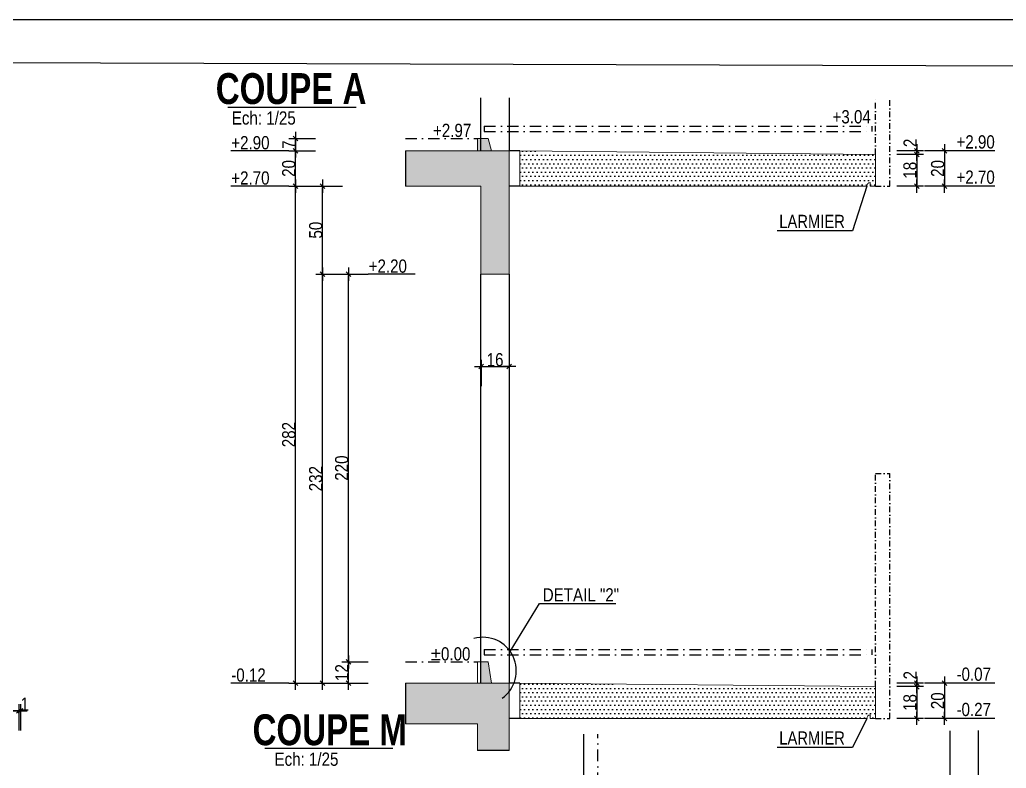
# Model space of a CAD drawing. Header units: centimetres. Extents: x -1744 to 32711, y -16767 to -12567.
# Drawn here: x 25555 to 26675, y -13416 to -12567 of the extents above; entities that cross this region are included whole.
import ezdxf
from ezdxf.enums import TextEntityAlignment as Align

# ---------------------------------------------------------------- set-up
doc = ezdxf.new("R2010")
doc.units = ezdxf.units.CM
doc.header["$LTSCALE"] = 25.4
doc.header["$PDMODE"] = 1
doc.header["$PDSIZE"] = -2
doc.linetypes.add('TIRETPTX2', pattern=[50.8, 25.4, -12.7, 0, -12.7])
for name, color, linetype in [('01_cote_gen', 4, 'Continuous'), ('01_linteaux', 2, 'Continuous'), ('01_poch_BN', 9, 'Continuous'), ('01_texte', 230, 'Continuous'), ('AA_COTES', 2, 'Continuous')]:
    doc.layers.add(name, color=color, linetype=linetype)
doc.layers.add('01_murs_coup', color=5, linetype='Continuous', lineweight=60)
doc.styles.add('ARIAL NA', font='ARIALN.TTF')
doc.styles.add('impact', font='impact.ttf')
doc.styles.add('MATTE_TXT', font='arial.ttf')
doc.styles.add('STYLE2', font='ARIALN.TTF')
doc.dimstyles.new('JB25', dxfattribs={"dimscale": 0.1, "dimtxt": 150, "dimasz": 15, "dimexe": 0.1, "dimexo": 0.1, "dimgap": 0.09, "dimtad": 1, "dimdec": 1, "dimlfac": 0.5, "dimdsep": 46, "dimtxsty": 'STYLE2', "dimblk1": 'BOND_G', "dimblk2": 'BOND_D', "dimsah": 1, "dimcen": 1.5, "dimdle": 0.01, "dimse1": 1, "dimse2": 1, "dimclrd": 4, "dimclre": 2, "dimclrt": 6, "dimazin": 2, "dimtfac": 2.333333, "dimtdec": 1, "dimtix": 1, "dimtmove": 2, "dimatfit": 3, "dimldrblk": 'BOND_G', "dimfxl": 1, "dimtolj": 1, "dimtzin": 0, "dimarcsym": 0})
pattern_1 = [(0, (-8578.1675, 333.1335), (2.38125, 4.7625), [0, -4.7625])]

# ---------------------------------------------------------------- blocks, each defined once
blk = doc.blocks.new('BOND_G')
at = {"layer": 'AA_COTES', "color": 0}
for p, q in [((0, -5), (0, 15)), ((5, 0), (-5, 0)), ((1.77, 1.77), (-1.77, -1.77))]:
    blk.add_line(p, q, dxfattribs=at)
blk = doc.blocks.new('BOND_D')
at = {"layer": 'AA_COTES', "color": 0}
for p, q in [((5, 0), (-5, 0)), ((-1.77, -1.77), (1.77, 1.77)), ((0, 5), (0, -15))]:
    blk.add_line(p, q, dxfattribs=at)
blk = doc.blocks.new('*D665')
at = {"layer": '01_cote_gen', "color": 4, "lineweight": -2, "transparency": 16777216}
blk.add_line((25928.6, -13318.3), (25928.6, -13297.3), dxfattribs=at)
at = {"layer": 'Defpoints', "color": 0, "transparency": 16777216}
for p in [(25928.6, -13295.8), (26022.2, -13295.8), (26034.8, -13319.8)]:
    blk.add_point(p, dxfattribs=at)
at = {"layer": '01_cote_gen', "color": 4, "lineweight": -2, "transparency": 16777216, "xscale": 1.5, "yscale": 1.5, "zscale": 1.5}
for name, p, rotation in [('BOND_D', (25928.6, -13295.8), 90), ('BOND_G', (25928.6, -13319.8), 270)]:
    blk.add_blockref(name, p, dxfattribs=dict(at, rotation=rotation))
at = {"layer": '01_cote_gen', "color": 6, "transparency": 16777216, "insert": (25921.1, -13307.8), "char_height": 15, "attachment_point": 5, "rotation": 90, "style": 'STYLE2'}
blk.add_mtext('\\A1;12', dxfattribs=at)
blk = doc.blocks.new('*D666')
at = {"layer": '01_cote_gen', "color": 4, "lineweight": -2, "transparency": 16777216}
blk.add_line((25928.6, -13294.3), (25928.6, -12857.3), dxfattribs=at)
at = {"layer": 'Defpoints', "color": 0, "transparency": 16777216}
for p in [(25928.6, -12855.8), (26095.1, -12855.8), (26034.2, -13295.8)]:
    blk.add_point(p, dxfattribs=at)
at = {"layer": '01_cote_gen', "color": 4, "lineweight": -2, "transparency": 16777216, "xscale": 1.5, "yscale": 1.5, "zscale": 1.5}
for name, p, rotation in [('BOND_D', (25928.6, -12855.8), 90), ('BOND_G', (25928.6, -13295.8), 270)]:
    blk.add_blockref(name, p, dxfattribs=dict(at, rotation=rotation))
at = {"layer": '01_cote_gen', "color": 6, "transparency": 16777216, "insert": (25921, -13075.8), "char_height": 15, "attachment_point": 5, "rotation": 90, "style": 'STYLE2'}
blk.add_mtext('\\A1;220', dxfattribs=at)
blk = doc.blocks.new('*D656')
at = {"layer": '01_cote_gen', "color": 4, "lineweight": -2, "transparency": 16777216}
blk.add_line((25899.2, -13318.3), (25899.2, -12857.3), dxfattribs=at)
at = {"layer": 'Defpoints', "color": 0, "transparency": 16777216}
for p in [(25899.2, -12855.8), (25951.1, -12855.8), (25951.1, -13319.8)]:
    blk.add_point(p, dxfattribs=at)
at = {"layer": '01_cote_gen', "color": 4, "lineweight": -2, "transparency": 16777216, "xscale": 1.5, "yscale": 1.5, "zscale": 1.5}
for name, p, rotation in [('BOND_D', (25899.2, -12855.8), 90), ('BOND_G', (25899.2, -13319.8), 270)]:
    blk.add_blockref(name, p, dxfattribs=dict(at, rotation=rotation))
at = {"layer": '01_cote_gen', "color": 6, "transparency": 16777216, "insert": (25891.5, -13087.8), "char_height": 15, "attachment_point": 5, "rotation": 90, "style": 'STYLE2'}
blk.add_mtext('\\A1;232', dxfattribs=at)
blk = doc.blocks.new('*D667')
at = {"layer": '01_cote_gen', "color": 4, "lineweight": -2, "transparency": 16777216}
blk.add_line((25899.2, -12854.3), (25899.2, -12757.3), dxfattribs=at)
at = {"layer": 'Defpoints', "color": 0, "transparency": 16777216}
for p in [(25899.2, -12755.8), (26036.2, -12755.8), (25951.1, -12855.8)]:
    blk.add_point(p, dxfattribs=at)
at = {"layer": '01_cote_gen', "color": 4, "lineweight": -2, "transparency": 16777216, "xscale": 1.5, "yscale": 1.5, "zscale": 1.5}
for name, p, rotation in [('BOND_D', (25899.2, -12755.8), 90), ('BOND_G', (25899.2, -12855.8), 270)]:
    blk.add_blockref(name, p, dxfattribs=dict(at, rotation=rotation))
at = {"layer": '01_cote_gen', "color": 6, "transparency": 16777216, "insert": (25891.5, -12805.8), "char_height": 15, "attachment_point": 5, "rotation": 90, "style": 'STYLE2'}
blk.add_mtext('\\A1;50', dxfattribs=at)
blk = doc.blocks.new('*D657')
at = {"layer": '01_cote_gen', "color": 4, "lineweight": -2, "transparency": 16777216}
blk.add_line((25868.6, -12754.3), (25868.6, -12717.3), dxfattribs=at)
at = {"layer": 'Defpoints', "color": 0, "transparency": 16777216}
for p in [(25868.6, -12715.8), (25990, -12715.8), (25990, -12755.8)]:
    blk.add_point(p, dxfattribs=at)
at = {"layer": '01_cote_gen', "color": 4, "lineweight": -2, "transparency": 16777216, "xscale": 1.5, "yscale": 1.5, "zscale": 1.5}
for name, p, rotation in [('BOND_D', (25868.6, -12715.8), 90), ('BOND_G', (25868.6, -12755.8), 270)]:
    blk.add_blockref(name, p, dxfattribs=dict(at, rotation=rotation))
at = {"layer": '01_cote_gen', "color": 6, "transparency": 16777216, "insert": (25860.9, -12735.8), "char_height": 15, "attachment_point": 5, "rotation": 90, "style": 'STYLE2'}
blk.add_mtext('\\A1;20', dxfattribs=at)
blk = doc.blocks.new('*D658')
at = {"layer": '01_cote_gen', "color": 4, "lineweight": -2, "transparency": 16777216}
blk.add_line((25868.6, -13318.3), (25868.6, -12757.3), dxfattribs=at)
at = {"layer": 'Defpoints', "color": 0, "transparency": 16777216}
for p in [(25868.6, -12755.8), (25921.7, -12755.8), (25951.1, -13319.8)]:
    blk.add_point(p, dxfattribs=at)
at = {"layer": '01_cote_gen', "color": 4, "lineweight": -2, "transparency": 16777216, "xscale": 1.5, "yscale": 1.5, "zscale": 1.5}
for name, p, rotation in [('BOND_D', (25868.6, -12755.8), 90), ('BOND_G', (25868.6, -13319.8), 270)]:
    blk.add_blockref(name, p, dxfattribs=dict(at, rotation=rotation))
at = {"layer": '01_cote_gen', "color": 6, "transparency": 16777216, "insert": (25860.9, -13037.8), "char_height": 15, "attachment_point": 5, "rotation": 90, "style": 'STYLE2'}
blk.add_mtext('\\A1;282', dxfattribs=at)
blk = doc.blocks.new('*D668')
at = {"layer": '01_cote_gen', "color": 4, "lineweight": -2, "transparency": 16777216}
blk.add_line((25868.6, -12714.3), (25868.6, -12703.3), dxfattribs=at)
at = {"layer": 'Defpoints', "color": 0, "transparency": 16777216}
for p in [(25868.6, -12701.8), (26027.6, -12701.8), (26027.6, -12715.8)]:
    blk.add_point(p, dxfattribs=at)
at = {"layer": '01_cote_gen', "color": 4, "lineweight": -2, "transparency": 16777216, "xscale": 1.5, "yscale": 1.5, "zscale": 1.5}
for name, p, rotation in [('BOND_D', (25868.6, -12701.8), 90), ('BOND_G', (25868.6, -12715.8), 270)]:
    blk.add_blockref(name, p, dxfattribs=dict(at, rotation=rotation))
at = {"layer": '01_cote_gen', "color": 6, "transparency": 16777216, "insert": (25861.1, -12708.8), "char_height": 15, "attachment_point": 5, "rotation": 90, "style": 'STYLE2'}
blk.add_mtext('\\A1;7', dxfattribs=at)
blk = doc.blocks.new('*D659')
at = {"layer": '01_cote_gen', "color": 4, "lineweight": -2, "ltscale": 0.1, "transparency": 16777216}
blk.add_line((26605.2, -12717.3), (26605.2, -12754.3), dxfattribs=at)
at = {"layer": 'Defpoints', "color": 0, "ltscale": 0.1, "transparency": 16777216}
for p in [(26086.7, -12715.8), (26125.9, -12755.8), (26605.2, -12755.8)]:
    blk.add_point(p, dxfattribs=at)
at = {"layer": '01_cote_gen', "color": 4, "lineweight": -2, "ltscale": 0.1, "transparency": 16777216, "xscale": 1.5, "yscale": 1.5, "zscale": 1.5}
for name, p, rotation in [('BOND_G', (26605.2, -12715.8), 90), ('BOND_D', (26605.2, -12755.8), 270)]:
    blk.add_blockref(name, p, dxfattribs=dict(at, rotation=rotation))
at = {"layer": '01_cote_gen', "color": 6, "ltscale": 0.1, "transparency": 16777216, "insert": (26597.6, -12735.8), "char_height": 15, "attachment_point": 5, "rotation": 90, "style": 'STYLE2'}
blk.add_mtext('\\A1;20', dxfattribs=at)
blk = doc.blocks.new('*D660')
at = {"layer": '01_cote_gen', "color": 4, "lineweight": -2, "ltscale": 0.1, "transparency": 16777216}
blk.add_line((26573.8, -12721.3), (26573.8, -12754.3), dxfattribs=at)
at = {"layer": 'Defpoints', "color": 0, "ltscale": 0.1, "transparency": 16777216}
for p in [(26558.8, -12719.8), (26502.7, -12755.8), (26573.8, -12755.8)]:
    blk.add_point(p, dxfattribs=at)
at = {"layer": '01_cote_gen', "color": 4, "lineweight": -2, "ltscale": 0.1, "transparency": 16777216, "xscale": 1.5, "yscale": 1.5, "zscale": 1.5}
for name, p, rotation in [('BOND_G', (26573.8, -12719.8), 90), ('BOND_D', (26573.8, -12755.8), 270)]:
    blk.add_blockref(name, p, dxfattribs=dict(at, rotation=rotation))
at = {"layer": '01_cote_gen', "color": 6, "ltscale": 0.1, "transparency": 16777216, "insert": (26566.2, -12737.8), "char_height": 15, "attachment_point": 5, "rotation": 90, "style": 'STYLE2'}
blk.add_mtext('\\A1;18', dxfattribs=at)
blk = doc.blocks.new('*D661')
at = {"layer": '01_cote_gen', "color": 4, "lineweight": -2, "ltscale": 0.1, "transparency": 16777216}
blk.add_line((26573.8, -12717.3), (26573.8, -12718.3), dxfattribs=at)
at = {"layer": 'Defpoints', "color": 0, "ltscale": 0.1, "transparency": 16777216}
for p in [(26573.8, -12719.8), (26581.3, -12719.8), (26582.1, -12715.8)]:
    blk.add_point(p, dxfattribs=at)
at = {"layer": '01_cote_gen', "color": 4, "lineweight": -2, "ltscale": 0.1, "transparency": 16777216, "xscale": 1.5, "yscale": 1.5, "zscale": 1.5}
for name, p, rotation in [('BOND_G', (26573.8, -12715.8), 90), ('BOND_D', (26573.8, -12719.8), 270)]:
    blk.add_blockref(name, p, dxfattribs=dict(at, rotation=rotation))
at = {"layer": '01_cote_gen', "color": 6, "ltscale": 0.1, "transparency": 16777216, "insert": (26566.3, -12706.8), "char_height": 15, "attachment_point": 5, "rotation": 90, "style": 'STYLE2'}
blk.add_mtext('\\A1;2', dxfattribs=at)
blk = doc.blocks.new('*D662')
at = {"layer": '01_cote_gen', "color": 4, "lineweight": -2, "ltscale": 0.1, "transparency": 16777216}
blk.add_line((26605.2, -13321.3), (26605.2, -13358.3), dxfattribs=at)
at = {"layer": 'Defpoints', "color": 0, "ltscale": 0.1, "transparency": 16777216}
for p in [(26086.7, -13319.8), (26125.9, -13359.8), (26605.2, -13359.8)]:
    blk.add_point(p, dxfattribs=at)
at = {"layer": '01_cote_gen', "color": 4, "lineweight": -2, "ltscale": 0.1, "transparency": 16777216, "xscale": 1.5, "yscale": 1.5, "zscale": 1.5}
for name, p, rotation in [('BOND_G', (26605.2, -13319.8), 90), ('BOND_D', (26605.2, -13359.8), 270)]:
    blk.add_blockref(name, p, dxfattribs=dict(at, rotation=rotation))
at = {"layer": '01_cote_gen', "color": 6, "ltscale": 0.1, "transparency": 16777216, "insert": (26597.6, -13339.8), "char_height": 15, "attachment_point": 5, "rotation": 90, "style": 'STYLE2'}
blk.add_mtext('\\A1;20', dxfattribs=at)
blk = doc.blocks.new('*D663')
at = {"layer": '01_cote_gen', "color": 4, "lineweight": -2, "ltscale": 0.1, "transparency": 16777216}
blk.add_line((26573.8, -13325.3), (26573.8, -13358.3), dxfattribs=at)
at = {"layer": 'Defpoints', "color": 0, "ltscale": 0.1, "transparency": 16777216}
for p in [(26558.8, -13323.8), (26502.7, -13359.8), (26573.8, -13359.8)]:
    blk.add_point(p, dxfattribs=at)
at = {"layer": '01_cote_gen', "color": 4, "lineweight": -2, "ltscale": 0.1, "transparency": 16777216, "xscale": 1.5, "yscale": 1.5, "zscale": 1.5}
for name, p, rotation in [('BOND_G', (26573.8, -13323.8), 90), ('BOND_D', (26573.8, -13359.8), 270)]:
    blk.add_blockref(name, p, dxfattribs=dict(at, rotation=rotation))
at = {"layer": '01_cote_gen', "color": 6, "ltscale": 0.1, "transparency": 16777216, "insert": (26566.2, -13341.8), "char_height": 15, "attachment_point": 5, "rotation": 90, "style": 'STYLE2'}
blk.add_mtext('\\A1;18', dxfattribs=at)
blk = doc.blocks.new('*D664')
at = {"layer": '01_cote_gen', "color": 4, "lineweight": -2, "ltscale": 0.1, "transparency": 16777216}
blk.add_line((26573.8, -13321.3), (26573.8, -13322.3), dxfattribs=at)
at = {"layer": 'Defpoints', "color": 0, "ltscale": 0.1, "transparency": 16777216}
for p in [(26573.8, -13323.8), (26581.3, -13323.8), (26582.1, -13319.8)]:
    blk.add_point(p, dxfattribs=at)
at = {"layer": '01_cote_gen', "color": 4, "lineweight": -2, "ltscale": 0.1, "transparency": 16777216, "xscale": 1.5, "yscale": 1.5, "zscale": 1.5}
for name, p, rotation in [('BOND_G', (26573.8, -13319.8), 90), ('BOND_D', (26573.8, -13323.8), 270)]:
    blk.add_blockref(name, p, dxfattribs=dict(at, rotation=rotation))
at = {"layer": '01_cote_gen', "color": 6, "ltscale": 0.1, "transparency": 16777216, "insert": (26566.3, -13310.8), "char_height": 15, "attachment_point": 5, "rotation": 90, "style": 'STYLE2'}
blk.add_mtext('\\A1;2', dxfattribs=at)
blk = doc.blocks.new('*D669')
at = {"layer": '01_cote_gen', "color": 4, "lineweight": -2, "transparency": 16777216}
blk.add_line((26080.6, -12960.5), (26109.6, -12960.5), dxfattribs=at)
at = {"layer": 'Defpoints', "color": 0, "transparency": 16777216}
for p in [(26111.1, -12960.5), (26079.1, -12971.9), (26111.1, -12971.9)]:
    blk.add_point(p, dxfattribs=at)
at = {"layer": '01_cote_gen', "color": 4, "lineweight": -2, "transparency": 16777216, "xscale": 1.5, "yscale": 1.5, "zscale": 1.5, "rotation": 180}
blk.add_blockref('BOND_G', (26079.1, -12960.5), dxfattribs=at)
at = {"layer": '01_cote_gen', "color": 4, "lineweight": -2, "transparency": 16777216, "xscale": 1.5, "yscale": 1.5, "zscale": 1.5}
blk.add_blockref('BOND_D', (26111.1, -12960.5), dxfattribs=at)
at = {"layer": '01_cote_gen', "color": 6, "transparency": 16777216, "insert": (26095.1, -12952.9), "char_height": 15, "attachment_point": 5, "style": 'STYLE2'}
blk.add_mtext('\\A1;16', dxfattribs=at)
blk = doc.blocks.new('*D863')
at = {"layer": '01_cote_gen', "color": 4, "lineweight": -2, "transparency": 16777216}
blk.add_line((25523.9, -13351.1), (25552.9, -13351.1), dxfattribs=at)
at = {"layer": 'Defpoints', "color": 0, "transparency": 16777216}
for p in [(25554.4, -13351.1), (25522.4, -13378.9), (25554.4, -13406.1)]:
    blk.add_point(p, dxfattribs=at)
at = {"layer": '01_cote_gen', "color": 4, "lineweight": -2, "transparency": 16777216, "xscale": 1.5, "yscale": 1.5, "zscale": 1.5, "rotation": 180}
blk.add_blockref('BOND_G', (25522.4, -13351.1), dxfattribs=at)
at = {"layer": '01_cote_gen', "color": 4, "lineweight": -2, "transparency": 16777216, "xscale": 1.5, "yscale": 1.5, "zscale": 1.5}
blk.add_blockref('BOND_D', (25554.4, -13351.1), dxfattribs=at)
at = {"layer": '01_cote_gen', "color": 6, "transparency": 16777216, "insert": (25538.4, -13343.4), "char_height": 15, "attachment_point": 5, "style": 'STYLE2'}
blk.add_mtext('\\A1;16', dxfattribs=at)
blk = doc.blocks.new('*D920')
at = {"layer": '01_cote_gen', "color": 4, "lineweight": -2, "transparency": 16777216}
for p, q in [((25552.9, -13351.1), (25551.4, -13351.1)), ((25556.4, -13351.1), (25554.4, -13351.1)), ((25557.9, -13351.1), (25559.4, -13351.1))]:
    blk.add_line(p, q, dxfattribs=at)
at = {"layer": 'Defpoints', "color": 0, "transparency": 16777216}
for p in [(25554.4, -13351.1), (25554.4, -13439.6), (25556.4, -13531.6)]:
    blk.add_point(p, dxfattribs=at)
at = {"layer": '01_cote_gen', "color": 4, "lineweight": -2, "transparency": 16777216, "xscale": 1.5, "yscale": 1.5, "zscale": 1.5}
blk.add_blockref('BOND_D', (25554.4, -13351.1), dxfattribs=at)
at = {"layer": '01_cote_gen', "color": 4, "lineweight": -2, "transparency": 16777216, "xscale": 1.5, "yscale": 1.5, "zscale": 1.5, "rotation": 180}
blk.add_blockref('BOND_G', (25556.4, -13351.1), dxfattribs=at)
at = {"layer": '01_cote_gen', "color": 6, "transparency": 16777216, "insert": (25561.1, -13343.6), "char_height": 15, "attachment_point": 5, "style": 'STYLE2'}
blk.add_mtext('\\A1;1', dxfattribs=at)

msp = doc.modelspace()

# ---------------------------------------------------------------- hatches: boundary and pattern name
at = {"layer": '01_linteaux'}
h = msp.add_hatch(dxfattribs=at)
h.set_pattern_fill('DOTS', color=256, scale=3)
h.set_pattern_definition(pattern_1)
h.paths.add_polyline_path([(26527.08, -12719.8), (26123.08, -12715.92), (26123.08, -12755.8), (26517.15, -12755.8, -0.4094967), (26521.08, -12751.8), (26521.08, -12755.8), (26527.08, -12755.8)])
h = msp.add_hatch(dxfattribs=at)
h.set_pattern_fill('DOTS', color=256, scale=3)
h.set_pattern_definition(pattern_1)
h.paths.add_polyline_path([(26527.08, -13323.8), (26123.08, -13319.92), (26123.08, -13359.8), (26517.15, -13359.8, -0.4094967), (26521.08, -13355.8), (26521.08, -13359.8), (26527.08, -13359.8)])
at = {"layer": '01_poch_BN'}
h = msp.add_hatch(color=256, dxfattribs=at)
h.dxf.hatch_style = 1
h.paths.add_polyline_path([(26087.08, -12701.8), (26079.08, -12701.8), (26079.08, -12715.8), (26091.08, -12715.8)])
h.paths.add_polyline_path([(26079.08, -12701.8), (26075.08, -12701.8), (26075.08, -12715.8), (26079.08, -12715.8)])
h.paths.add_polyline_path([(26111.08, -12715.8), (25993.22, -12715.8), (25993.22, -12755.8), (26079.08, -12755.8), (26079.08, -12855.8), (26111.08, -12855.8)])
h = msp.add_hatch(color=256, dxfattribs=at)
h.dxf.hatch_style = 1
h.paths.add_polyline_path([(26111.08, -13319.8), (25993.22, -13319.8), (25993.22, -13365.8), (26075.08, -13365.8), (26075.08, -13396.23), (26111.08, -13396.23)])
h.paths.add_polyline_path([(26087.08, -13295.8), (26079.08, -13295.8), (26079.08, -13319.8), (26091.08, -13319.8)])

# ---------------------------------------------------------------- linework, layer by layer
at = {"layer": '01_cote_gen'}
msp.add_line((32711.5, -12567.07), (23621.5, -12567.07), dxfattribs=at)
at = {"layer": '01_linteaux'}
for p, q in [((26079.08, -12715.8), (26079.08, -12655.59)), ((26123.08, -12715.92), (26111.08, -12715.8)), ((26123.08, -12755.8), (26111.08, -12755.8)), ((26079.08, -13319.8), (26079.08, -12855.8)), ((26123.08, -13319.92), (26111.08, -13319.8)), ((26123.08, -13359.8), (26111.08, -13359.8))]:
    msp.add_line(p, q, dxfattribs=at)
at = {"layer": '01_linteaux', "linetype": 'TIRETPTX2', "ltscale": 0.01}
for p, q in [((26527.08, -12719.8), (26527.08, -12655.59)), ((26543.08, -12755.8), (26543.08, -12655.59)), ((26527.08, -12755.8), (26543.08, -12755.8)), ((26527.08, -13323.8), (26527.08, -13081.8)), ((26527.08, -13081.8), (26543.08, -13081.8)), ((26543.08, -13359.8), (26543.08, -13081.8)), ((26527.08, -13359.8), (26543.08, -13359.8))]:
    msp.add_line(p, q, dxfattribs=at)
at = {"layer": '01_linteaux', "linetype": 'TIRETPTX2', "ltscale": 0.02}
for p, q in [((26082.83, -12687.8), (26523.08, -12687.8)), ((26082.83, -12687.8), (26082.83, -12693.8)), ((26523.08, -12693.8), (26523.08, -12687.8)), ((26082.83, -12693.8), (26523.08, -12693.8)), ((25993.22, -12701.8), (26075.08, -12701.8)), ((26082.83, -13281.8), (26523.08, -13281.8)), ((26082.83, -13281.8), (26082.83, -13287.8)), ((26523.08, -13287.8), (26523.08, -13281.8)), ((26082.83, -13287.8), (26523.08, -13287.8)), ((25993.22, -13295.8), (26075.08, -13295.8)), ((26211.73, -13563.61), (26211.73, -13377.68))]:
    msp.add_line(p, q, dxfattribs=at)
at = {"layer": '01_linteaux', "ltscale": 0.1}
for p, q in [((26195.73, -13439.61), (26195.73, -13377.83)), ((26611.73, -13559.78), (26611.73, -13373.97)), ((26643.73, -13545.61), (26643.73, -13373.68))]:
    msp.add_line(p, q, dxfattribs=at)
at = {"layer": '01_linteaux'}
for points in [[(26111.08, -12655.59), (26111.08, -12715.8)], [(26111.08, -12855.8), (26111.08, -13319.8)]]:
    msp.add_lwpolyline(points, dxfattribs=at)
at = {"layer": '01_murs_coup', "linetype": 'Continuous', "lineweight": 5}
for p, q in [((26075.08, -12715.8), (26075.08, -12701.8)), ((26075.08, -12701.8), (26087.08, -12701.8)), ((26087.08, -12701.8), (26091.08, -12715.8)), ((25993.22, -12715.8), (26111.08, -12715.8)), ((26111.08, -12855.8), (26111.08, -12715.8)), ((26123.08, -12755.8), (26123.08, -12715.8)), ((26527.08, -12755.8), (26527.08, -12719.8)), ((25993.22, -12755.8), (26079.08, -12755.8)), ((26079.08, -12855.8), (26079.08, -12755.8)), ((26123.08, -12755.8), (26517.15, -12755.8)), ((26521.08, -12755.8), (26521.08, -12751.8)), ((26521.08, -12755.8), (26527.08, -12755.8)), ((26079.08, -12855.8), (26111.08, -12855.8)), ((26075.08, -13319.8), (26075.08, -13295.8)), ((26075.08, -13295.8), (26087.08, -13295.8)), ((26087.08, -13295.8), (26091.08, -13319.8)), ((26123.08, -13359.8), (26123.08, -13319.8)), ((26527.08, -13359.8), (26527.08, -13323.8)), ((26123.08, -13359.8), (26517.15, -13359.8)), ((26521.08, -13359.8), (26521.08, -13355.8)), ((26521.08, -13359.8), (26527.08, -13359.8)), ((25993.22, -13365.8), (26075.08, -13365.8)), ((26075.08, -13396.23), (26075.08, -13365.8))]:
    msp.add_line(p, q, dxfattribs=at)
for points in [[(26123.08, -12715.92), (26527.08, -12719.8)], [(25993.22, -13319.8), (26111.08, -13319.8)], [(26111.08, -13319.8), (26111.08, -13396.23)], [(26123.08, -13319.92), (26527.08, -13323.8)]]:
    msp.add_lwpolyline(points, dxfattribs=at)
for centre in [(26521.15, -12755.8), (26521.15, -13359.8)]:
    msp.add_arc(centre, 4, 90.92426, 180, dxfattribs=at)
at = {"layer": '01_poch_BN'}
for p, q in [((25993.22, -12715.8), (25993.22, -12755.8)), ((25993.22, -13319.8), (25993.22, -13365.8)), ((26111.08, -13396.23), (26075.08, -13396.23))]:
    msp.add_line(p, q, dxfattribs=at)
at = {"layer": '01_texte'}
for p, q in [((32661.5, -12640.84), (23671.5, -12609.25)), ((25791.67, -12666.26), (25937.28, -12666.26)), ((25861.08, -12715.8), (25795.15, -12715.8)), ((26662.47, -12715.8), (26612.75, -12715.8)), ((25861.08, -12755.8), (25795.15, -12755.8)), ((26517.15, -12755.8), (26500.8, -12806.74)), ((26662.47, -12755.8), (26612.75, -12755.8)), ((26500.8, -12806.74), (26415.28, -12806.74)), ((26004.45, -12855.8), (25951.14, -12855.8)), ((26112.19, -13283.79), (26145.38, -13229.32)), ((26145.38, -13229.32), (26232.1, -13229.32)), ((25861.08, -13319.8), (25795.15, -13319.8)), ((26662.47, -13319.8), (26612.75, -13319.8)), ((26517.15, -13359.8), (26500.8, -13392.86)), ((26662.47, -13359.8), (26612.75, -13359.8)), ((25979.18, -13393.82), (25833.58, -13393.82)), ((26500.8, -13392.86), (26415.28, -13392.86))]:
    msp.add_line(p, q, dxfattribs=at)
msp.add_arc((26081.08, -13305.8), 38.11, 305.26313, 105.21393, dxfattribs=at)

# ---------------------------------------------------------------- texts
at = {"layer": '01_texte', "style": 'impact'}
for s, p in [('COUPE A', (25863.49, -12645.16)), ('COUPE M', (25907.37, -13372.72))]:
    msp.add_text(s, height=35, dxfattribs=at).set_placement(p, align=Align.MIDDLE)
at = {"layer": '01_texte'}
for s, style, p in [('Ech: 1/25', 'STYLE2', (25796.15, -12686.05)), ('+3.04', 'ARIAL NA', (26478.15, -12684.68)), ('+2.97', 'ARIAL NA', (26024.57, -12700.11)), ('+2.90', 'ARIAL NA', (25795.54, -12714.11)), ('+2.90', 'ARIAL NA', (26618.93, -12713.18)), ('+2.70', 'ARIAL NA', (25795.54, -12754.11)), ('+2.70', 'ARIAL NA', (26618.93, -12753.18)), ('+2.20', 'ARIAL NA', (25951.52, -12854.11)), ('DETAIL "2"', 'ARIAL NA', (26149.2, -13227.16)), ('%%P0.00', 'ARIAL NA', (26022.16, -13294.11)), ('-0.12', 'ARIAL NA', (25795.54, -13318.11)), ('-0.07', 'ARIAL NA', (26618.93, -13317.18)), ('-0.27', 'ARIAL NA', (26618.93, -13357.18)), ('Ech: 1/25', 'STYLE2', (25844.65, -13413.6))]:
    msp.add_text(s, height=15, dxfattribs=dict(at, style=style)).set_placement(p)
at = {"layer": '01_texte', "style": 'MATTE_TXT', "width": 0.8}
for p in [(26454.95, -12807.9), (26454.95, -13394.02)]:
    msp.add_text('LARMIER', height=15, dxfattribs=at).set_placement(p, align=Align.BOTTOM_CENTER)

# ---------------------------------------------------------------- dimensions: what is measured, and where the dimension line sits
at = {"layer": '01_cote_gen'}
for base, p1, p2, picture, middle in [((25868.58, -12701.8), (26027.61, -12715.8), (26027.61, -12701.8), '*D668', (25861.07, -12708.8)), ((25868.58, -12715.8), (25990.03, -12755.8), (25990.03, -12715.8), '*D657', (25860.92, -12735.8)), ((25868.58, -12755.8), (25951.14, -13319.8), (25921.68, -12755.8), '*D658', (25860.92, -13037.8)), ((25899.18, -12755.8), (25951.14, -12855.8), (26036.15, -12755.8), '*D667', (25891.51, -12805.8)), ((25899.18, -12855.8), (25951.14, -13319.8), (25951.14, -12855.8), '*D656', (25891.51, -13087.8)), ((25928.64, -12855.8), (26034.15, -13295.8), (26095.08, -12855.8), '*D666', (25920.97, -13075.8)), ((25928.64, -13295.8), (26034.79, -13319.8), (26022.17, -13295.8), '*D665', (25921.1, -13307.8))]:
    dim = msp.add_linear_dim(base=base, p1=p1, p2=p2, angle=90, dimstyle='JB25', dxfattribs=at)
    dim.commit()
    dim.dimension.update_dxf_attribs({"geometry": picture, "text_midpoint": middle})
at = {"layer": '01_cote_gen', "ltscale": 0.1}
for base, p1, p2, picture, middle in [((26605.25, -12755.8), (26086.74, -12715.8), (26125.94, -12755.8), '*D659', (26597.58, -12735.8)), ((26573.84, -12755.8), (26558.77, -12719.8), (26502.74, -12755.8), '*D660', (26566.17, -12737.8)), ((26605.25, -13359.8), (26086.74, -13319.8), (26125.94, -13359.8), '*D662', (26597.58, -13339.8)), ((26573.84, -13359.8), (26558.77, -13323.8), (26502.74, -13359.8), '*D663', (26566.17, -13341.8))]:
    dim = msp.add_linear_dim(base=base, p1=p1, p2=p2, angle=90, dimstyle='JB25', dxfattribs=at)
    dim.commit()
    dim.dimension.update_dxf_attribs({"geometry": picture, "text_midpoint": middle})
for base, p1, p2, picture, middle in [((26573.84, -12719.8), (26582.08, -12715.8), (26581.34, -12719.8), '*D661', (26566.3, -12706.81)), ((26573.84, -13323.8), (26582.08, -13319.8), (26581.34, -13323.8), '*D664', (26566.3, -13310.81))]:
    dim = msp.add_linear_dim(base=base, p1=p1, p2=p2, angle=90, dimstyle='JB25', dxfattribs=at)
    dim.commit()
    dim.dimension.update_dxf_attribs({"geometry": picture, "text_midpoint": middle, "dimtype": 160})
at = {"layer": '01_cote_gen'}
for base, p1, p2, picture, middle in [((26111.08, -12960.54), (26079.08, -12971.94), (26111.08, -12971.94), '*D669', (26095.08, -12952.87)), ((25554.41, -13351.11), (25522.41, -13378.91), (25554.41, -13406.06), '*D863', (25538.41, -13343.45))]:
    dim = msp.add_linear_dim(base=base, p1=p1, p2=p2, dimstyle='JB25', dxfattribs=at)
    dim.commit()
    dim.dimension.update_dxf_attribs({"geometry": picture, "text_midpoint": middle})
dim = msp.add_linear_dim(base=(25554.41, -13351.11), p1=(25556.41, -13531.61), p2=(25554.41, -13439.61), dimstyle='JB25', dxfattribs=at)
dim.commit()
dim.dimension.update_dxf_attribs({"geometry": '*D920', "text_midpoint": (25561.14, -13343.57), "dimtype": 160})

doc.saveas('drawing.dxf')
